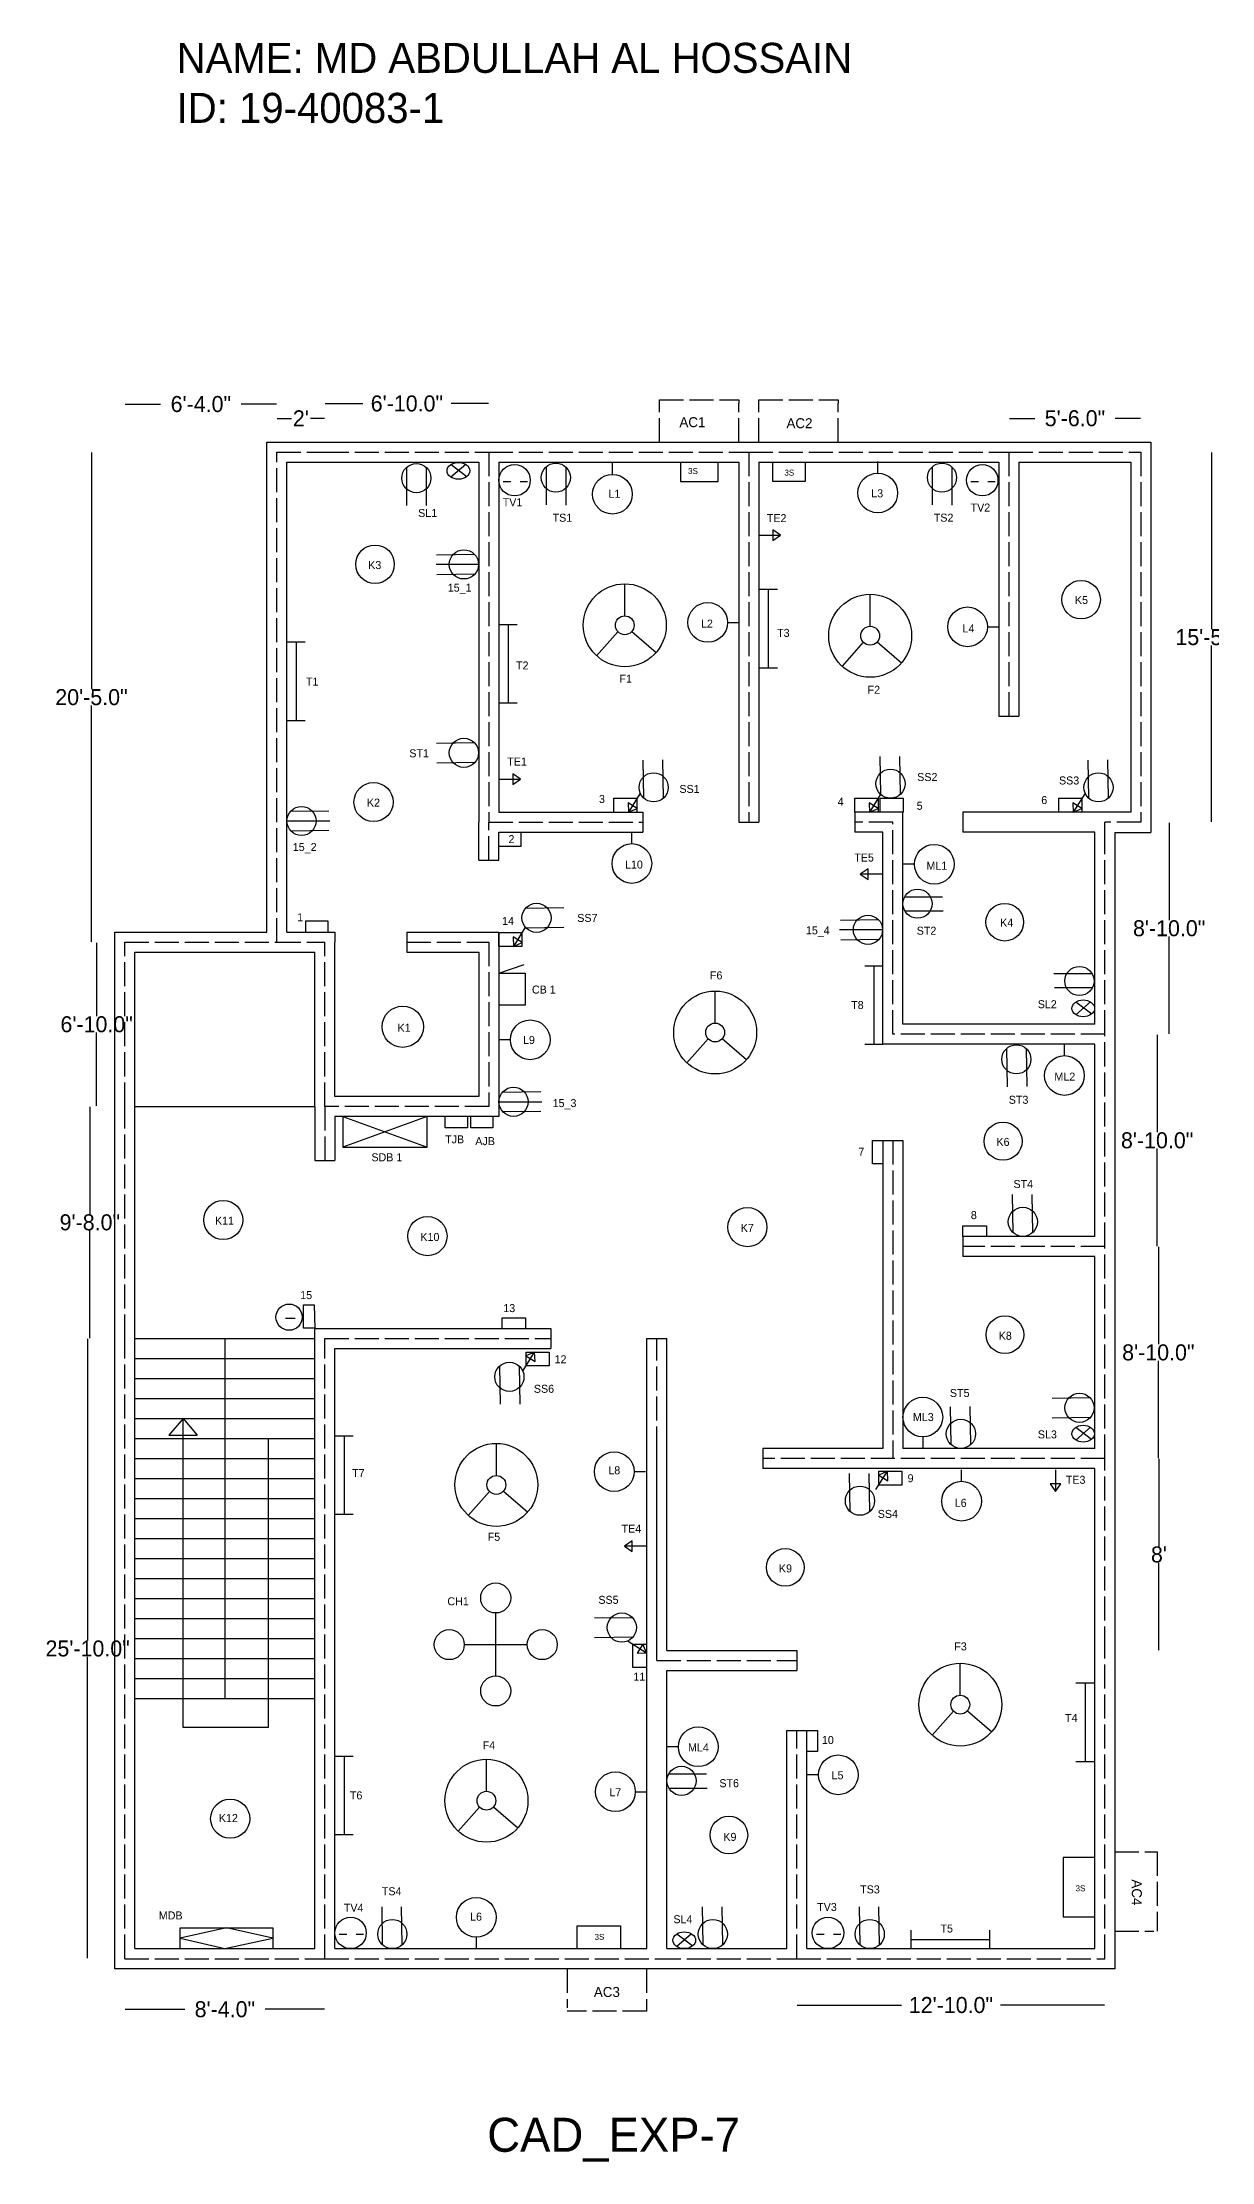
# Model space of a CAD drawing. Header units: inches. Extents: x 833 to 7247, y -1374 to 1597.
# Drawn here: x 2109 to 2694, y 425 to 1485 of the extents above; entities that cross this region are included whole.
import ezdxf

# ---------------------------------------------------------------- set-up
doc = ezdxf.new("R2010")
doc.units = ezdxf.units.IN
doc.header["$MEASUREMENT"] = 0
doc.linetypes.add('ACAD_ISO02W100', pattern=[15, 12, -3])
doc.dimstyles.get("Standard").update_dxf_attribs({"dimtxt": 8, "dimasz": 0.18, "dimexe": 0.18, "dimexo": 0.0625, "dimgap": 0.09, "dimtad": 0, "dimtih": 1, "dimtoh": 1, "dimdec": 1, "dimzin": 0, "dimdsep": 46, "dimlunit": 3, "dimtxsty": 'Standard', "dimcen": 0.09, "dimse1": 1, "dimse2": 1, "dimadec": 0, "dimazin": 0, "dimtfac": 1, "dimtdec": 1, "dimtofl": 0, "dimtmove": 0, "dimatfit": 3, "dimfxl": 1, "dimtolj": 1, "dimtzin": 0, "dimarcsym": 0})

# ---------------------------------------------------------------- blocks, each defined once
blk = doc.blocks.new('*D42')
at = {"color": 0, "lineweight": -2}
for p, q in [((2150.6, 501.6), (2180.3, 501.6)), ((2250.2, 501.6), (2220.5, 501.6))]:
    blk.add_line(p, q, dxfattribs=at)
at = {"color": 0}
for points in [[(2150.6, 501.7), (2150.6, 501.6), (2150.4, 501.6)], [(2250.2, 501.7), (2250.2, 501.6), (2250.4, 501.6)]]:
    blk.add_solid(points, dxfattribs=at)
at = {"layer": 'Defpoints', "color": 0}
for p in [(2150.4, 526.9), (2250.4, 526.9), (2250.4, 501.6)]:
    blk.add_point(p, dxfattribs=at)
at = {"color": 0, "insert": (2200.4, 501.6), "char_height": 8, "attachment_point": 5}
blk.add_mtext('\\A1;8\'-4.0"', dxfattribs=at)
blk = doc.blocks.new('*D43')
at = {"color": 0, "lineweight": -2}
for p, q in [((2486.6, 503.7), (2538.7, 503.7)), ((2640.2, 503.7), (2588.2, 503.7))]:
    blk.add_line(p, q, dxfattribs=at)
at = {"color": 0}
for points in [[(2486.6, 503.7), (2486.6, 503.6), (2486.4, 503.7)], [(2640.2, 503.7), (2640.2, 503.6), (2640.4, 503.7)]]:
    blk.add_solid(points, dxfattribs=at)
at = {"layer": 'Defpoints', "color": 0}
for p in [(2486.4, 526.9), (2640.4, 526.9), (2640.4, 503.7)]:
    blk.add_point(p, dxfattribs=at)
at = {"color": 0, "insert": (2563.4, 503.7), "char_height": 8, "attachment_point": 5}
blk.add_mtext('\\A1;12\'-10.0"', dxfattribs=at)
blk = doc.blocks.new('*D44')
at = {"color": 0, "lineweight": -2}
for p, q in [((2667.4, 776.7), (2667.4, 733)), ((2667.4, 681.1), (2667.4, 724.8))]:
    blk.add_line(p, q, dxfattribs=at)
at = {"color": 0}
for points in [[(2667.3, 776.7), (2667.4, 776.7), (2667.4, 776.9)], [(2667.3, 681.1), (2667.4, 681.1), (2667.4, 680.9)]]:
    blk.add_solid(points, dxfattribs=at)
at = {"layer": 'Defpoints', "color": 0}
for p in [(2640.4, 776.9), (2667.4, 776.9), (2640.4, 680.9)]:
    blk.add_point(p, dxfattribs=at)
at = {"color": 0, "insert": (2667.4, 728.9), "char_height": 8, "attachment_point": 5}
blk.add_mtext("\\A1;8'", dxfattribs=at)
blk = doc.blocks.new('*D45')
at = {"color": 0, "lineweight": -2}
for p, q in [((2667.1, 882.7), (2667.1, 834)), ((2667.1, 777.1), (2667.1, 825.8))]:
    blk.add_line(p, q, dxfattribs=at)
at = {"color": 0}
for points in [[(2667.1, 882.7), (2667.2, 882.7), (2667.1, 882.9)], [(2667.1, 777.1), (2667.2, 777.1), (2667.1, 776.9)]]:
    blk.add_solid(points, dxfattribs=at)
at = {"layer": 'Defpoints', "color": 0}
for p in [(2640.4, 882.9), (2667.1, 882.9), (2640.4, 776.9)]:
    blk.add_point(p, dxfattribs=at)
at = {"color": 0, "insert": (2667.1, 829.9), "char_height": 8, "attachment_point": 5}
blk.add_mtext('\\A1;8\'-10.0"', dxfattribs=at)
blk = doc.blocks.new('*D46')
at = {"color": 0, "lineweight": -2}
for p, q in [((2666.5, 988.7), (2666.5, 940)), ((2666.5, 883.1), (2666.5, 931.8))]:
    blk.add_line(p, q, dxfattribs=at)
at = {"color": 0}
for points in [[(2666.4, 988.7), (2666.5, 988.7), (2666.5, 988.9)], [(2666.4, 883.1), (2666.5, 883.1), (2666.5, 882.9)]]:
    blk.add_solid(points, dxfattribs=at)
at = {"layer": 'Defpoints', "color": 0}
for p in [(2640.4, 988.9), (2666.5, 988.9), (2640.4, 882.9)]:
    blk.add_point(p, dxfattribs=at)
at = {"color": 0, "insert": (2666.5, 935.9), "char_height": 8, "attachment_point": 5}
blk.add_mtext('\\A1;8\'-10.0"', dxfattribs=at)
blk = doc.blocks.new('*D47')
at = {"color": 0, "lineweight": -2}
for p, q in [((2672.5, 1094.7), (2672.5, 1046)), ((2672.5, 989.1), (2672.5, 1037.8))]:
    blk.add_line(p, q, dxfattribs=at)
at = {"color": 0}
for points in [[(2672.4, 1094.7), (2672.5, 1094.7), (2672.5, 1094.9)], [(2672.4, 989.1), (2672.5, 989.1), (2672.5, 988.9)]]:
    blk.add_solid(points, dxfattribs=at)
at = {"layer": 'Defpoints', "color": 0}
for p in [(2640.4, 1094.9), (2672.5, 1094.9), (2640.4, 988.9)]:
    blk.add_point(p, dxfattribs=at)
at = {"color": 0, "insert": (2672.5, 1041.9), "char_height": 8, "attachment_point": 5}
blk.add_mtext('\\A1;8\'-10.0"', dxfattribs=at)
blk = doc.blocks.new('*D48')
at = {"color": 0, "lineweight": -2}
for p, q in [((2592.6, 1296.8), (2605.3, 1296.8)), ((2658.2, 1296.8), (2645.5, 1296.8))]:
    blk.add_line(p, q, dxfattribs=at)
at = {"color": 0}
for points in [[(2592.6, 1296.8), (2592.6, 1296.8), (2592.4, 1296.8)], [(2658.2, 1296.8), (2658.2, 1296.8), (2658.4, 1296.8)]]:
    blk.add_solid(points, dxfattribs=at)
at = {"layer": 'Defpoints', "color": 0}
for p in [(2592.4, 1296.8), (2592.4, 1279.9), (2658.4, 1279.9)]:
    blk.add_point(p, dxfattribs=at)
at = {"color": 0, "insert": (2625.4, 1296.8), "char_height": 8, "attachment_point": 5}
blk.add_mtext('\\A1;5\'-6.0"', dxfattribs=at)
blk = doc.blocks.new('*D49')
at = {"color": 0, "lineweight": -2}
for p, q in [((2250.6, 1304.2), (2269.3, 1304.2)), ((2332.2, 1304.2), (2313.5, 1304.2))]:
    blk.add_line(p, q, dxfattribs=at)
at = {"color": 0}
for points in [[(2250.6, 1304.2), (2250.6, 1304.1), (2250.4, 1304.2)], [(2332.2, 1304.2), (2332.2, 1304.1), (2332.4, 1304.2)]]:
    blk.add_solid(points, dxfattribs=at)
at = {"layer": 'Defpoints', "color": 0}
for p in [(2250.4, 1304.2), (2250.4, 1279.9), (2332.4, 1279.9)]:
    blk.add_point(p, dxfattribs=at)
at = {"color": 0, "insert": (2291.4, 1304.2), "char_height": 8, "attachment_point": 5}
blk.add_mtext('\\A1;6\'-10.0"', dxfattribs=at)
blk = doc.blocks.new('*D50')
at = {"color": 0, "lineweight": -2}
for p, q in [((2226.6, 1296.8), (2233.7, 1296.8)), ((2250.2, 1296.8), (2243.2, 1296.8))]:
    blk.add_line(p, q, dxfattribs=at)
at = {"color": 0}
for points in [[(2226.6, 1296.9), (2226.6, 1296.8), (2226.4, 1296.8)], [(2250.2, 1296.9), (2250.2, 1296.8), (2250.4, 1296.8)]]:
    blk.add_solid(points, dxfattribs=at)
at = {"layer": 'Defpoints', "color": 0}
for p in [(2250.4, 1296.8), (2226.4, 1279.9), (2250.4, 1279.9)]:
    blk.add_point(p, dxfattribs=at)
at = {"color": 0, "insert": (2238.4, 1296.8), "char_height": 8, "attachment_point": 5}
blk.add_mtext("\\A1;2'", dxfattribs=at)
blk = doc.blocks.new('*D51')
at = {"color": 0, "lineweight": -2}
for p, q in [((2150.6, 1303.9), (2168.3, 1303.9)), ((2226.2, 1303.9), (2208.5, 1303.9))]:
    blk.add_line(p, q, dxfattribs=at)
at = {"color": 0}
for points in [[(2150.6, 1303.9), (2150.6, 1303.9), (2150.4, 1303.9)], [(2226.2, 1303.9), (2226.2, 1303.9), (2226.4, 1303.9)]]:
    blk.add_solid(points, dxfattribs=at)
at = {"layer": 'Defpoints', "color": 0}
for p in [(2150.4, 1303.9), (2150.4, 1034.9), (2226.4, 1034.9)]:
    blk.add_point(p, dxfattribs=at)
at = {"color": 0, "insert": (2188.4, 1303.9), "char_height": 8, "attachment_point": 5}
blk.add_mtext('\\A1;6\'-4.0"', dxfattribs=at)
blk = doc.blocks.new('*D39')
at = {"color": 0, "lineweight": -2}
for p, q in [((2133.7, 1279.7), (2133.7, 1161.5)), ((2133.7, 1035.1), (2133.7, 1153.3))]:
    blk.add_line(p, q, dxfattribs=at)
at = {"color": 0}
for points in [[(2133.7, 1279.7), (2133.8, 1279.7), (2133.7, 1279.9)], [(2133.7, 1035.1), (2133.8, 1035.1), (2133.7, 1034.9)]]:
    blk.add_solid(points, dxfattribs=at)
at = {"layer": 'Defpoints', "color": 0}
for p in [(2226.4, 1279.9), (2133.7, 1034.9), (2226.4, 1034.9)]:
    blk.add_point(p, dxfattribs=at)
at = {"color": 0, "insert": (2133.7, 1157.4), "char_height": 8, "attachment_point": 5}
blk.add_mtext('\\A1;20\'-5.0"', dxfattribs=at)
blk = doc.blocks.new('*D52')
at = {"color": 0, "lineweight": -2}
for p, q in [((2132.9, 952.7), (2132.9, 899)), ((2132.9, 837.1), (2132.9, 890.8))]:
    blk.add_line(p, q, dxfattribs=at)
at = {"color": 0}
for points in [[(2132.9, 952.7), (2132.9, 952.7), (2132.9, 952.9)], [(2132.9, 837.1), (2132.9, 837.1), (2132.9, 836.9)]]:
    blk.add_solid(points, dxfattribs=at)
at = {"layer": 'Defpoints', "color": 0}
for p in [(2150.4, 952.9), (2132.9, 836.9), (2150.4, 836.9)]:
    blk.add_point(p, dxfattribs=at)
at = {"color": 0, "insert": (2132.9, 894.9), "char_height": 8, "attachment_point": 5}
blk.add_mtext('\\A1;9\'-8.0"', dxfattribs=at)
blk = doc.blocks.new('*D40')
at = {"color": 0, "lineweight": -2}
for p, q in [((2131.8, 836.7), (2131.8, 686)), ((2131.8, 527.1), (2131.8, 677.8))]:
    blk.add_line(p, q, dxfattribs=at)
at = {"color": 0}
for points in [[(2131.8, 836.7), (2131.8, 836.7), (2131.8, 836.9)], [(2131.8, 527.1), (2131.8, 527.1), (2131.8, 526.9)]]:
    blk.add_solid(points, dxfattribs=at)
at = {"layer": 'Defpoints', "color": 0}
for p in [(2150.4, 836.9), (2131.8, 526.9), (2150.4, 526.9)]:
    blk.add_point(p, dxfattribs=at)
at = {"color": 0, "insert": (2131.8, 681.9), "char_height": 8, "attachment_point": 5}
blk.add_mtext('\\A1;25\'-10.0"', dxfattribs=at)
blk = doc.blocks.new('*D41')
at = {"color": 0, "lineweight": -2}
for p, q in [((2136.3, 1034.7), (2136.3, 998)), ((2136.3, 953.1), (2136.3, 989.8))]:
    blk.add_line(p, q, dxfattribs=at)
at = {"color": 0}
for points in [[(2136.3, 1034.7), (2136.3, 1034.7), (2136.3, 1034.9)], [(2136.3, 953.1), (2136.3, 953.1), (2136.3, 952.9)]]:
    blk.add_solid(points, dxfattribs=at)
at = {"layer": 'Defpoints', "color": 0}
for p in [(2150.4, 1034.9), (2136.3, 952.9), (2150.4, 952.9)]:
    blk.add_point(p, dxfattribs=at)
at = {"color": 0, "insert": (2136.3, 993.9), "char_height": 8, "attachment_point": 5}
blk.add_mtext('\\A1;6\'-10.0"', dxfattribs=at)
blk = doc.blocks.new('*D53')
at = {"color": 0, "lineweight": -2}
for p, q in [((2693.7, 1279.7), (2693.7, 1191.5)), ((2693.7, 1095.1), (2693.7, 1183.3))]:
    blk.add_line(p, q, dxfattribs=at)
at = {"color": 0}
for points in [[(2693.7, 1279.7), (2693.7, 1279.7), (2693.7, 1279.9)], [(2693.7, 1095.1), (2693.7, 1095.1), (2693.7, 1094.9)]]:
    blk.add_solid(points, dxfattribs=at)
at = {"layer": 'Defpoints', "color": 0}
for p in [(2658.4, 1279.9), (2658.4, 1094.9), (2693.7, 1094.9)]:
    blk.add_point(p, dxfattribs=at)
at = {"color": 0, "insert": (2693.7, 1187.4), "char_height": 8, "attachment_point": 5}
blk.add_mtext('\\A1;15\'-5.0"', dxfattribs=at)

msp = doc.modelspace()

# ---------------------------------------------------------------- linework, layer by layer
at = {"linetype": 'ACAD_ISO02W100'}
for p, q in [((2417.76, 1284.95), (2417.76, 1306.01)), ((2417.76, 1306.01), (2457.43, 1306.01)), ((2457.42, 1284.95), (2457.42, 1304.33)), ((2467.42, 1284.92), (2467.42, 1305.98)), ((2467.42, 1305.98), (2507.09, 1305.98)), ((2507.08, 1284.92), (2507.08, 1304.3)), ((2226.42, 1034.92), (2226.42, 1279.92)), ((2226.42, 1279.92), (2250.42, 1279.92)), ((2250.42, 1279.92), (2332.42, 1279.92)), ((2332.42, 1279.92), (2462.42, 1279.92)), ((2332.42, 1279.92), (2332.42, 1094.92)), ((2462.42, 1279.92), (2592.42, 1279.92)), ((2462.42, 1279.92), (2462.42, 1094.92)), ((2592.42, 1279.92), (2658.42, 1279.92)), ((2592.42, 1279.92), (2592.42, 1147.92)), ((2658.42, 1279.92), (2658.42, 1094.92)), ((2332.42, 1094.92), (2409.42, 1094.92)), ((2332.42, 1075.92), (2332.42, 1094.92)), ((2534.42, 1094.92), (2515.42, 1094.92)), ((2534.42, 988.92), (2534.42, 1094.92)), ((2658.42, 1094.92), (2640.42, 1094.92)), ((2640.42, 988.92), (2640.42, 1089.92)), ((2150.42, 952.92), (2150.42, 1034.92)), ((2150.42, 1034.92), (2226.42, 1034.92)), ((2226.42, 1034.92), (2250.42, 1034.92)), ((2250.42, 952.92), (2250.42, 1029.92)), ((2291.42, 1034.92), (2332.42, 1034.92)), ((2332.42, 1034.92), (2332.42, 952.92)), ((2640.42, 988.92), (2534.42, 988.92)), ((2640.42, 882.92), (2640.42, 988.92)), ((2150.42, 836.92), (2150.42, 952.92)), ((2332.42, 952.92), (2250.42, 952.92)), ((2250.42, 952.92), (2250.42, 925.92)), ((2534.42, 935.92), (2534.42, 776.92)), ((2640.42, 882.92), (2569.42, 882.92)), ((2640.42, 776.92), (2640.42, 882.92)), ((2150.42, 526.92), (2150.42, 836.92)), ((2250.42, 526.92), (2250.42, 836.92)), ((2250.42, 836.92), (2363.42, 836.92)), ((2416.42, 675.92), (2416.42, 836.92)), ((2640.42, 776.92), (2469.42, 776.92)), ((2640.42, 680.92), (2640.42, 776.92)), ((2640.42, 526.92), (2640.42, 680.92)), ((2416.42, 675.92), (2486.42, 675.92)), ((2486.42, 526.92), (2486.42, 640.92)), ((2645.42, 580.29), (2666.48, 580.29)), ((2666.48, 580.29), (2666.48, 540.62)), ((2645.42, 540.63), (2664.8, 540.63)), ((2150.42, 526.92), (2250.42, 526.92)), ((2250.42, 526.92), (2416.42, 526.92)), ((2371.55, 521.76), (2371.55, 502.39)), ((2411.21, 521.76), (2411.21, 500.7)), ((2416.42, 526.92), (2486.42, 526.92)), ((2486.42, 526.92), (2640.42, 526.92)), ((2411.21, 500.7), (2371.54, 500.7))]:
    msp.add_line(p, q, dxfattribs=at)
for p, q in [((2457.43, 1306.01), (2457.42, 1304.33)), ((2507.09, 1305.98), (2507.08, 1304.3)), ((2221.42, 1279.95), (2221.42, 1284.95)), ((2221.42, 1284.95), (2658.42, 1284.95)), ((2462.42, 1284.92), (2592.42, 1284.92)), ((2658.42, 1284.95), (2663.42, 1284.95)), ((2663.42, 1284.95), (2663.42, 1094.86)), ((2221.42, 1039.92), (2221.42, 1279.95)), ((2231.42, 1039.92), (2231.42, 1274.92)), ((2231.42, 1274.92), (2250.42, 1274.92)), ((2250.42, 1274.92), (2327.42, 1274.92)), ((2291.29, 1272.36), (2291.29, 1253.31)), ((2301.08, 1272.29), (2301.08, 1253.24)), ((2320.83, 1273.79), (2313.45, 1267.41)), ((2313.53, 1273.8), (2321.41, 1267.78)), ((2327.42, 1274.92), (2327.42, 1094.92)), ((2337.42, 1274.92), (2457.42, 1274.92)), ((2337.42, 1274.92), (2337.42, 1099.92)), ((2361.02, 1272.59), (2361.02, 1253.54)), ((2370.81, 1272.52), (2370.81, 1253.47)), ((2394.15, 1268.81), (2394.15, 1274.54)), ((2428.18, 1274.92), (2428.18, 1265.15)), ((2446.98, 1265.15), (2446.98, 1274.92)), ((2457.42, 1274.92), (2457.42, 1094.92)), ((2467.42, 1274.92), (2587.42, 1274.92)), ((2467.42, 1274.92), (2467.42, 1094.92)), ((2474.15, 1274.92), (2474.15, 1265.36)), ((2490.71, 1265.39), (2490.71, 1274.92)), ((2526.82, 1269.43), (2526.82, 1275.16)), ((2554.08, 1272.59), (2554.08, 1253.54)), ((2563.87, 1272.52), (2563.87, 1253.47)), ((2587.42, 1274.92), (2587.42, 1147.92)), ((2597.42, 1274.92), (2653.42, 1274.92)), ((2597.42, 1274.92), (2597.42, 1147.92)), ((2653.42, 1274.92), (2653.42, 1099.92)), ((2339.56, 1265.21), (2343.35, 1265.21)), ((2348.02, 1265.21), (2351.7, 1265.21)), ((2428.18, 1265.15), (2446.98, 1265.15)), ((2474.15, 1265.36), (2490.71, 1265.39)), ((2573.39, 1265.21), (2577.17, 1265.21)), ((2581.84, 1265.21), (2585.52, 1265.21)), ((2394.15, 1248.94), (2394.15, 1248.94)), ((2394.15, 1248.94), (2394.15, 1248.94)), ((2478.24, 1238.39), (2474.35, 1241.08)), ((2474.35, 1241.08), (2474.35, 1235.71)), ((2526.82, 1249.56), (2526.82, 1249.56)), ((2526.82, 1249.56), (2526.82, 1249.56)), ((2325.28, 1228.73), (2306.23, 1228.42)), ((2467.42, 1238.39), (2478.24, 1238.39)), ((2474.35, 1235.71), (2478.24, 1238.39)), ((2327.2, 1223.79), (2306.01, 1223.79)), ((2325.37, 1218.94), (2306.31, 1218.63)), ((2400.33, 1198.07), (2400.33, 1214.1)), ((2467.42, 1211.39), (2476.61, 1211.39)), ((2472.02, 1211.39), (2472.02, 1172.13)), ((2523.03, 1192.84), (2523.03, 1208.86)), ((2337.42, 1193.79), (2346.61, 1193.79)), ((2342.02, 1193.79), (2342.02, 1154.53)), ((2342.02, 1193.79), (2342.02, 1154.53)), ((2396.89, 1190.14), (2386.24, 1178.15)), ((2403.89, 1190.28), (2416.02, 1179.81)), ((2451.74, 1194.78), (2457.47, 1194.78)), ((2581.64, 1192.58), (2587.37, 1192.58)), ((2231.42, 1185.07), (2240.61, 1185.07)), ((2236.02, 1185.07), (2236.02, 1145.81)), ((2519.59, 1184.91), (2508.95, 1172.91)), ((2526.6, 1185.05), (2538.72, 1174.57)), ((2467.42, 1172.13), (2476.61, 1172.13)), ((2231.42, 1145.81), (2240.61, 1145.81)), ((2337.42, 1154.53), (2346.61, 1154.53)), ((2587.42, 1147.92), (2597.42, 1147.92)), ((2325.28, 1134.55), (2306.23, 1134.24)), ((2325.37, 1124.76), (2306.31, 1124.46)), ((2409.92, 1106.89), (2409.61, 1125.95)), ((2419.7, 1106.98), (2419.4, 1126.04)), ((2528.33, 1108.72), (2528.03, 1127.78)), ((2538.12, 1108.81), (2537.82, 1127.86)), ((2632.32, 1106.89), (2632.01, 1125.95)), ((2642.11, 1106.98), (2641.8, 1126.04)), ((2337.42, 1116.4), (2348.24, 1116.4)), ((2348.24, 1116.4), (2344.35, 1119.09)), ((2344.35, 1119.09), (2344.35, 1113.72)), ((2344.35, 1113.72), (2348.24, 1116.4)), ((2394.89, 1099.92), (2394.89, 1106.89)), ((2394.89, 1106.89), (2406.41, 1106.89)), ((2406.52, 1101.81), (2401.96, 1104.64)), ((2401.96, 1104.64), (2402.19, 1099.92)), ((2407.89, 1109.11), (2402.19, 1099.92)), ((2402.19, 1099.92), (2406.52, 1101.81)), ((2406.41, 1106.89), (2406.41, 1099.92)), ((2515.42, 1099.92), (2515.42, 1106.89)), ((2515.42, 1106.89), (2526.94, 1106.89)), ((2527.05, 1101.81), (2522.49, 1104.64)), ((2522.49, 1104.64), (2522.72, 1099.92)), ((2528.42, 1109.11), (2522.72, 1099.92)), ((2522.72, 1099.92), (2527.05, 1101.81)), ((2526.94, 1106.89), (2526.94, 1099.92)), ((2527.94, 1099.92), (2527.94, 1106.89)), ((2527.94, 1106.89), (2539.46, 1106.89)), ((2539.46, 1106.89), (2539.46, 1099.92)), ((2617.29, 1099.92), (2617.29, 1106.89)), ((2617.29, 1106.89), (2628.81, 1106.89)), ((2628.92, 1101.81), (2624.37, 1104.64)), ((2624.37, 1104.64), (2624.59, 1099.92)), ((2630.3, 1109.11), (2624.59, 1099.92)), ((2624.59, 1099.92), (2628.92, 1101.81)), ((2628.81, 1106.89), (2628.81, 1099.92)), ((2231.42, 1095.55), (2252.93, 1095.55)), ((2233.26, 1100.4), (2252.31, 1100.7)), ((2327.42, 1075.92), (2327.42, 1094.92)), ((2337.42, 1099.92), (2409.42, 1099.92)), ((2409.42, 1099.92), (2409.42, 1089.92)), ((2457.42, 1094.92), (2467.42, 1094.92)), ((2539.42, 1099.92), (2515.42, 1099.92)), ((2515.42, 1099.92), (2515.42, 1089.92)), ((2539.42, 993.92), (2539.42, 1099.92)), ((2640.42, 1099.92), (2569.42, 1099.92)), ((2569.42, 1099.92), (2569.42, 1089.92)), ((2653.42, 1099.92), (2640.42, 1099.92)), ((2640.42, 1089.92), (2640.42, 1094.92)), ((2663.42, 1094.86), (2663.42, 1089.86)), ((2233.35, 1090.61), (2252.4, 1090.92)), ((2337.42, 1089.92), (2409.42, 1089.92)), ((2337.42, 1075.92), (2337.42, 1089.92)), ((2337.42, 1082.92), (2348.46, 1082.92)), ((2348.46, 1082.92), (2348.46, 1089.92)), ((2403.88, 1084.22), (2403.88, 1089.95)), ((2529.42, 1089.92), (2515.42, 1089.92)), ((2529.42, 983.92), (2529.42, 1089.92)), ((2635.42, 1089.92), (2569.42, 1089.92)), ((2635.42, 1089.92), (2569.42, 1089.92)), ((2635.42, 1089.92), (2569.42, 1089.92)), ((2635.42, 993.92), (2635.42, 1089.92)), ((2645.42, 1089.86), (2645.42, 526.92)), ((2645.42, 1089.86), (2663.42, 1089.86)), ((2327.42, 1075.92), (2337.42, 1075.92)), ((2521.96, 1071.7), (2518.07, 1069.02)), ((2521.96, 1066.34), (2521.96, 1071.7)), ((2545.15, 1073.93), (2539.42, 1073.93)), ((2545.15, 1073.93), (2545.15, 1073.93)), ((2545.15, 1073.93), (2545.15, 1073.93)), ((2528.88, 1069.02), (2518.07, 1069.02)), ((2518.07, 1069.02), (2521.96, 1066.34)), ((2350.78, 1051.99), (2369.83, 1052.3)), ((2559.2, 1057.54), (2540.14, 1057.54)), ((2559.55, 1050.41), (2540.5, 1050.41)), ((2145.42, 1034.92), (2145.42, 1039.92)), ((2145.42, 1039.92), (2221.42, 1039.92)), ((2231.42, 1039.92), (2250.42, 1039.92)), ((2240.92, 1039.92), (2240.92, 1045.65)), ((2240.92, 1045.65), (2251.96, 1045.65)), ((2250.42, 1039.92), (2255.42, 1039.92)), ((2251.96, 1045.65), (2251.96, 1039.92)), ((2255.42, 1039.92), (2255.42, 1034.92)), ((2291.42, 1039.92), (2337.42, 1039.92)), ((2291.42, 1039.92), (2291.42, 1029.92)), ((2337.42, 1039.92), (2337.42, 947.92)), ((2337.42, 1032.88), (2337.42, 1039.85)), ((2337.42, 1039.85), (2348.94, 1039.85)), ((2350.42, 1042.07), (2344.72, 1032.88)), ((2348.94, 1039.85), (2348.94, 1032.88)), ((2350.86, 1042.2), (2369.92, 1042.51)), ((2529.2, 1041.17), (2507.7, 1041.17)), ((2527.28, 1046.11), (2508.22, 1045.8)), ((2145.42, 526.92), (2145.42, 1034.92)), ((2155.42, 952.92), (2155.42, 1029.92)), ((2155.42, 1029.92), (2226.42, 1029.92)), ((2226.42, 1029.92), (2245.42, 1029.92)), ((2245.42, 952.92), (2245.42, 1029.92)), ((2250.42, 1029.92), (2250.42, 1034.92)), ((2255.42, 957.92), (2255.42, 1034.92)), ((2291.42, 1029.92), (2327.42, 1029.92)), ((2327.42, 1029.92), (2327.42, 957.92)), ((2348.94, 1032.88), (2337.42, 1032.88)), ((2349.05, 1034.77), (2344.49, 1037.6)), ((2344.49, 1037.6), (2344.72, 1032.88)), ((2344.72, 1032.88), (2349.05, 1034.77)), ((2527.37, 1036.32), (2508.31, 1036.01)), ((2337.42, 1019.48), (2350.07, 1023.79)), ((2337.42, 1019.48), (2350.52, 1019.48)), ((2350.52, 1019.48), (2350.52, 1003.53)), ((2520.32, 1023.18), (2529.51, 1023.18)), ((2524.92, 1023.18), (2524.92, 983.92)), ((2614.8, 1019.37), (2633.86, 1019.37)), ((2445.51, 994.55), (2445.51, 1010.57)), ((2615.16, 1012.25), (2634.21, 1012.25)), ((2350.52, 1003.53), (2337.42, 1003.53)), ((2426.58, 998.28), (2426.58, 998.28)), ((2633.19, 1005.1), (2625.82, 998.72)), ((2625.9, 1005.1), (2633.77, 999.09)), ((2343.15, 986.18), (2337.42, 986.18)), ((2343.15, 986.18), (2343.15, 986.18)), ((2343.15, 986.18), (2343.15, 986.18)), ((2442.07, 986.62), (2431.43, 974.62)), ((2449.08, 986.76), (2461.2, 976.28)), ((2635.42, 993.92), (2539.42, 993.92)), ((2520.32, 983.92), (2529.51, 983.92)), ((2635.42, 983.92), (2529.42, 983.92)), ((2591.17, 981.78), (2591.48, 962.73)), ((2600.96, 981.87), (2601.27, 962.82)), ((2620.15, 978.26), (2620.15, 983.99)), ((2635.42, 887.92), (2635.42, 983.92)), ((2327.42, 957.92), (2255.42, 957.92)), ((2337.42, 955.21), (2358.93, 955.21)), ((2339.26, 960.07), (2358.31, 960.37)), ((2155.42, 836.92), (2155.42, 952.92)), ((2155.42, 952.92), (2245.42, 952.92)), ((2245.42, 952.92), (2245.42, 925.92)), ((2337.42, 947.92), (2255.42, 947.92)), ((2255.42, 947.92), (2255.42, 925.92)), ((2259.39, 947.92), (2259.39, 932.48)), ((2301.56, 947.92), (2259.39, 932.48)), ((2259.39, 947.92), (2301.56, 932.48)), ((2301.56, 932.48), (2301.56, 947.92)), ((2310.62, 942.17), (2310.62, 947.9)), ((2321.66, 947.9), (2321.66, 942.17)), ((2323.3, 942.17), (2323.3, 947.9)), ((2334.34, 947.9), (2334.34, 942.17)), ((2339.35, 950.28), (2358.4, 950.58)), ((2259.39, 932.48), (2301.56, 932.48)), ((2321.66, 942.17), (2310.62, 942.17)), ((2334.34, 942.17), (2323.3, 942.17)), ((2524.22, 924.14), (2524.22, 935.85)), ((2524.22, 935.85), (2529.56, 935.85)), ((2529.42, 935.92), (2529.42, 781.92)), ((2529.42, 935.92), (2539.42, 935.92)), ((2534.42, 935.92), (2534.42, 935.92)), ((2539.42, 935.92), (2539.42, 781.92)), ((2245.42, 925.92), (2255.42, 925.92)), ((2529.56, 924.14), (2524.22, 924.14)), ((2594.5, 889.76), (2594.19, 908.81)), ((2604.29, 889.85), (2603.98, 908.9)), ((2569.42, 887.92), (2569.42, 893.26)), ((2569.42, 893.26), (2581.13, 893.26)), ((2581.13, 893.26), (2581.13, 887.92)), ((2635.42, 887.92), (2569.42, 887.92)), ((2569.42, 887.92), (2569.42, 877.92)), ((2635.42, 877.92), (2569.42, 877.92)), ((2635.42, 781.92), (2635.42, 877.92)), ((2239.77, 842.02), (2239.77, 853.73)), ((2239.77, 853.73), (2245.11, 853.73)), ((2245.11, 853.73), (2245.42, 841.92)), ((2155.42, 531.92), (2155.42, 836.92)), ((2155.42, 836.92), (2245.42, 836.92)), ((2200.42, 836.92), (2200.42, 656.92)), ((2230.68, 847.1), (2235.61, 847.1)), ((2245.11, 842.02), (2239.77, 842.02)), ((2245.42, 531.92), (2245.42, 841.92)), ((2245.42, 841.92), (2363.42, 841.92)), ((2338.96, 841.92), (2338.96, 847.26)), ((2338.96, 847.26), (2350.67, 847.26)), ((2350.67, 847.26), (2350.67, 841.92)), ((2363.42, 841.92), (2363.42, 831.92)), ((2411.42, 675.92), (2411.42, 836.92)), ((2411.42, 836.92), (2421.42, 836.92)), ((2421.42, 680.92), (2421.42, 836.92)), ((2155.42, 826.92), (2245.42, 826.92)), ((2255.42, 531.92), (2255.42, 831.92)), ((2255.42, 831.92), (2363.42, 831.92)), ((2349.53, 820.94), (2355.24, 830.12)), ((2355.24, 830.12), (2350.91, 828.24)), ((2350.91, 828.24), (2355.46, 825.41)), ((2351.02, 823.16), (2351.02, 830.12)), ((2351.02, 830.12), (2362.54, 830.12)), ((2355.46, 825.41), (2355.24, 830.12)), ((2362.54, 830.12), (2362.54, 823.16)), ((2155.42, 816.92), (2245.42, 816.92)), ((2337.72, 823.06), (2338.03, 804.01)), ((2347.51, 823.15), (2347.82, 804.1)), ((2362.54, 823.16), (2351.02, 823.16)), ((2155.42, 806.92), (2245.42, 806.92)), ((2633.05, 807.21), (2613.99, 806.9)), ((2155.42, 796.92), (2245.42, 796.92)), ((2179.53, 796.92), (2172.46, 788.5)), ((2179.53, 786.92), (2179.53, 796.92)), ((2179.53, 796.92), (2186.61, 788.5)), ((2563.54, 783.76), (2563.24, 802.81)), ((2573.33, 783.85), (2573.03, 802.9)), ((2633.13, 797.42), (2614.08, 797.11)), ((2155.42, 786.92), (2245.42, 786.92)), ((2172.46, 788.5), (2186.61, 788.5)), ((2179.53, 642.38), (2179.53, 786.92)), ((2222.06, 786.92), (2222.06, 642.38)), ((2255.42, 788.28), (2264.61, 788.28)), ((2260.02, 788.28), (2260.02, 749.02)), ((2336.12, 768.42), (2336.12, 784.44)), ((2416.42, 675.92), (2416.42, 789.78)), ((2549.36, 787.65), (2549.36, 781.92)), ((2633.16, 792.51), (2625.78, 786.14)), ((2625.87, 792.52), (2633.74, 786.5)), ((2155.42, 776.92), (2245.42, 776.92)), ((2529.42, 781.92), (2469.42, 781.92)), ((2469.42, 781.92), (2469.42, 771.92)), ((2635.42, 781.92), (2539.42, 781.92)), ((2155.42, 766.92), (2245.42, 766.92)), ((2405, 770.34), (2410.73, 770.34)), ((2635.42, 771.92), (2469.42, 771.92)), ((2635.42, 771.92), (2469.42, 771.92)), ((2513.06, 750.35), (2512.76, 769.4)), ((2522.85, 750.44), (2522.55, 769.49)), ((2525.91, 761.36), (2531.62, 770.54)), ((2531.62, 770.54), (2527.29, 768.66)), ((2527.29, 768.66), (2531.84, 765.82)), ((2527.4, 763.58), (2527.4, 770.54)), ((2527.4, 770.54), (2538.92, 770.54)), ((2538.92, 763.58), (2527.4, 763.58)), ((2531.84, 765.82), (2531.62, 770.54)), ((2538.92, 770.54), (2538.92, 763.58)), ((2568.73, 765.5), (2568.73, 771.23)), ((2618.33, 764.29), (2612.96, 764.29)), ((2612.96, 764.29), (2615.64, 760.4)), ((2615.64, 771.21), (2615.64, 760.4)), ((2615.64, 760.4), (2618.33, 764.29)), ((2635.42, 680.92), (2635.42, 771.92)), ((2155.42, 756.92), (2245.42, 756.92)), ((2332.68, 760.49), (2322.03, 748.5)), ((2339.68, 760.63), (2351.8, 750.16)), ((2155.42, 746.92), (2245.42, 746.92)), ((2155.42, 746.92), (2245.42, 746.92)), ((2255.42, 749.02), (2264.61, 749.02)), ((2155.42, 736.92), (2245.42, 736.92)), ((2404.04, 735.81), (2400.15, 733.13)), ((2410.96, 733.13), (2400.15, 733.13)), ((2400.15, 733.13), (2404.04, 730.44)), ((2404.04, 730.44), (2404.04, 735.81)), ((2155.42, 726.92), (2245.42, 726.92)), ((2155.42, 716.92), (2245.42, 716.92)), ((2155.42, 706.92), (2245.42, 706.92)), ((2335.8, 668.22), (2335.8, 699.69)), ((2155.42, 696.92), (2245.42, 696.92)), ((2404.21, 697.34), (2385.15, 697.03)), ((2155.42, 686.92), (2245.42, 686.92)), ((2320.1, 683.87), (2351.58, 683.87)), ((2404.29, 687.55), (2385.24, 687.24)), ((2402.08, 685.53), (2411.27, 679.82)), ((2404.3, 672.52), (2404.3, 684.04)), ((2404.3, 684.04), (2411.27, 684.04)), ((2409.38, 684.15), (2406.55, 679.6)), ((2406.55, 679.6), (2411.27, 679.82)), ((2411.27, 679.82), (2409.38, 684.15)), ((2411.27, 684.04), (2411.27, 672.52)), ((2421.42, 680.92), (2486.42, 680.92)), ((2486.42, 680.92), (2486.42, 670.92)), ((2635.42, 531.92), (2635.42, 680.92)), ((2155.42, 676.92), (2245.42, 676.92)), ((2411.27, 672.52), (2404.3, 672.52)), ((2411.42, 531.92), (2411.42, 675.92)), ((2421.42, 531.92), (2421.42, 670.92)), ((2421.42, 670.92), (2486.42, 670.92)), ((2568.08, 658.6), (2568.08, 674.62)), ((2155.42, 666.92), (2245.42, 666.92)), ((2155.42, 656.92), (2245.42, 656.92)), ((2625.88, 664.73), (2635.07, 664.73)), ((2630.47, 664.73), (2630.47, 625.47)), ((2564.64, 650.66), (2554, 638.67)), ((2571.64, 650.8), (2583.77, 640.33)), ((2222.06, 642.38), (2179.53, 642.38)), ((2481.42, 531.92), (2481.42, 640.92)), ((2481.42, 640.92), (2491.42, 640.92)), ((2491.42, 531.92), (2491.42, 640.92)), ((2491.42, 640.92), (2496.74, 640.92)), ((2496.74, 640.92), (2496.74, 630.42)), ((2255.42, 628.18), (2264.61, 628.18)), ((2260.02, 628.18), (2260.02, 588.92)), ((2331.17, 610.58), (2331.17, 626.6)), ((2427.15, 632.83), (2421.42, 632.83)), ((2496.74, 630.42), (2491.42, 630.42)), ((2625.88, 625.47), (2635.07, 625.47)), ((2441.2, 619.1), (2422.14, 619.1)), ((2497.15, 618.81), (2491.42, 618.81)), ((2405.6, 610.36), (2411.33, 610.36)), ((2441.55, 611.97), (2422.5, 611.97)), ((2327.73, 602.65), (2317.09, 590.65)), ((2334.74, 602.79), (2346.86, 592.31)), ((2255.42, 588.92), (2264.61, 588.92)), ((2635.42, 577.51), (2619.54, 577.51)), ((2619.54, 577.51), (2619.54, 547.87)), ((2279.27, 533.76), (2278.96, 552.81)), ((2289.06, 533.85), (2288.75, 552.9)), ((2439.51, 533.76), (2439.21, 552.81)), ((2449.3, 533.85), (2449, 552.9)), ((2517.95, 533.76), (2517.64, 552.81)), ((2527.73, 533.85), (2527.43, 552.9)), ((2178, 531.92), (2178, 542.31)), ((2178, 542.31), (2224.44, 542.31)), ((2201.22, 542.31), (2178, 537.11)), ((2224.44, 537.11), (2201.22, 542.31)), ((2224.44, 542.31), (2224.44, 531.92)), ((2376.48, 531.92), (2376.48, 543.32)), ((2376.48, 543.32), (2398.12, 543.32)), ((2398.12, 543.32), (2398.12, 531.92)), ((2543.58, 531.92), (2543.58, 541.11)), ((2582.84, 531.92), (2582.84, 541.11)), ((2619.54, 547.87), (2635.42, 547.87)), ((2155.42, 531.92), (2245.42, 531.92)), ((2178, 537.11), (2200.42, 531.92)), ((2200.42, 531.92), (2224.44, 537.11)), ((2255.42, 531.92), (2411.42, 531.92)), ((2257.56, 539.15), (2261.35, 539.15)), ((2266.02, 539.15), (2269.7, 539.15)), ((2326.1, 537.65), (2326.1, 531.92)), ((2421.42, 531.92), (2481.42, 531.92)), ((2433.73, 539.32), (2426.35, 532.94)), ((2426.44, 539.32), (2434.31, 533.31)), ((2491.42, 531.92), (2635.42, 531.92)), ((2496.24, 539.15), (2500.03, 539.15)), ((2504.7, 539.15), (2508.38, 539.15)), ((2543.58, 536.52), (2582.84, 536.52)), ((2145.42, 521.92), (2145.42, 526.92)), ((2645.42, 521.92), (2145.42, 521.92)), ((2645.42, 526.92), (2645.42, 521.92))]:
    msp.add_line(p, q)
for centre, radius in [((2296.14, 1266.92), 7.29), ((2345.26, 1265.83), 7.84), ((2365.87, 1267.15), 7.29), ((2558.93, 1267.15), 7.29), ((2579.09, 1265.83), 7.84), ((2394.15, 1258.88), 9.93), ((2526.82, 1259.49), 9.93), ((2275.48, 1223.85), 9.64), ((2319.91, 1223.79), 7.29), ((2400.33, 1193.36), 20.73), ((2523.03, 1188.13), 20.73), ((2628.5, 1206.14), 9.62), ((2400.33, 1193.36), 4.71), ((2441.81, 1194.78), 9.93), ((2571.71, 1192.58), 9.93), ((2523.03, 1188.13), 4.71), ((2319.91, 1129.61), 7.29), ((2274.72, 1105), 9.77), ((2414.77, 1112.35), 7.29), ((2533.18, 1114.18), 7.29), ((2637.17, 1112.35), 7.29), ((2238.71, 1095.55), 7.29), ((2403.88, 1074.29), 9.93), ((2555.09, 1073.93), 9.93), ((2546.71, 1054.21), 7.29), ((2356.23, 1047.14), 7.29), ((2590.28, 1044.97), 9.42), ((2521.91, 1041.17), 7.29), ((2627.64, 1015.57), 7.29), ((2445.51, 989.84), 20.73), ((2289.34, 992.72), 10.33), ((2353.09, 986.18), 9.93), ((2445.51, 989.84), 4.71), ((2596.11, 976.42), 7.29), ((2620.15, 968.33), 9.93), ((2344.71, 955.21), 7.29), ((2589.46, 935.5), 9.52), ((2199.59, 896.1), 9.79), ((2461.64, 892.57), 9.79), ((2599.35, 895.21), 7.29), ((2301.69, 888.06), 9.79), ((2232.52, 847.56), 6.56), ((2590.39, 838.8), 9.43), ((2342.66, 817.7), 7.29), ((2549.36, 797.59), 9.93), ((2627.68, 802.27), 7.29), ((2568.39, 789.21), 7.29), ((2336.12, 763.71), 20.73), ((2395.06, 770.34), 9.93), ((2336.12, 763.71), 4.71), ((2517.91, 755.8), 7.29), ((2568.73, 755.57), 9.93), ((2480.57, 722.48), 9.4), ((2335.8, 707.19), 7.5), ((2398.84, 692.4), 7.29), ((2312.6, 683.87), 7.5), ((2359.08, 683.87), 7.5), ((2335.8, 660.72), 7.5), ((2568.08, 653.88), 20.73), ((2568.08, 653.88), 4.71), ((2437.09, 632.83), 9.93), ((2331.17, 605.87), 20.73), ((2507.09, 618.81), 9.93), ((2395.66, 610.36), 9.93), ((2428.71, 615.77), 7.29), ((2203.08, 596.88), 9.79), ((2331.17, 605.87), 4.71), ((2452.39, 588.73), 9.41), ((2326.1, 547.59), 9.93), ((2263.26, 539.76), 7.84), ((2284.12, 539.21), 7.29), ((2444.37, 539.21), 7.29), ((2501.94, 539.76), 7.84), ((2522.8, 539.21), 7.29)]:
    msp.add_circle(centre, radius)
for centre in [(2317.17, 1270.58), (2629.54, 1001.89), (2629.51, 789.3), (2430.08, 536.11)]:
    msp.add_ellipse(centre, major_axis=(-5.69, 0), ratio=0.7364537)

# ---------------------------------------------------------------- texts
at = {"attachment_point": 1}
for s, insert, char_height, width in [('NAME: MD ABDULLAH AL HOSSAIN\\PID: 19-40083-1', (2176.27, 1484.48), 15, 405.9067), ('AC1', (2427.65, 1297.38), 5, 32.7359), ('AC2', (2481.17, 1296.86), 5, 32.7359), ('L1', (2392.2, 1261.11), 4, 9.8), ('L3', (2523.56, 1261.3), 4, 9.8), ('SL1', (2297.03, 1251.49), 4, 21.8938), ('TV1', (2339.32, 1256.88), 4, 25.2871), ('TV2', (2573.22, 1254.21), 4, 25.2871), ('TS1', (2364.26, 1249.12), 4, 9.8), ('TE2', (2471.36, 1248.93), 4, 9.8), ('TS2', (2554.82, 1249.15), 4, 9.8), ('K3', (2272.06, 1225.46), 4, 4.258), ('15_1', (2311.84, 1214.17), 4, 20.4249), ('K5', (2625.39, 1208), 4, 4.258), ('L2', (2438.43, 1196.2), 4, 9.8), ('T3', (2476.5, 1191.57), 4, 9.8), ('L4', (2569.2, 1193.79), 4, 9.8), ('T1', (2240.93, 1167.22), 4, 14.43), ('T2', (2345.96, 1175.29), 4, 9.8), ('F1', (2397.7, 1168.69), 4, 9.8), ('F2', (2521.73, 1163.14), 4, 9.8), ('ST1', (2292.61, 1131.39), 4, 11.2976), ('TE1', (2341.56, 1127.25), 4, 9.8), ('SS1', (2427.65, 1113.57), 4, 9.8), ('SS2', (2546.54, 1119.53), 4, 9.8), ('SS3', (2617.44, 1117.8), 4, 9.8), ('K2', (2271.43, 1106.74), 4, 7.215), ('3', (2387.43, 1108.55), 4, 2.8), ('4', (2506.75, 1107.2), 4, 2.8), ('5', (2546.28, 1105.15), 4, 2.8), ('6', (2608.56, 1108), 4, 2.8), ('15_2', (2234.36, 1084.53), 4, 14.43), ('2\\P', (2342.21, 1088.5), 4, 2.8), ('L10', (2400.44, 1075.78), 4, 9.8), ('TE5', (2515.08, 1079.27), 4, 9.8), ('ML1', (2551.15, 1075.17), 4, 9.8), ('1', (2236.54, 1049.42), 4, 6.4686), ('SS7', (2376.58, 1049.1), 4, 9.8), ('14', (2339.02, 1047.59), 4, 2.8), ('15_4', (2490.89, 1042.89), 4, 20.4249), ('ST2', (2546.28, 1042.71), 4, 11.2976), ('K4', (2588.01, 1046.75), 4, 4.258), ('F6', (2442.9, 1020.38), 4, 9.8), ('CB 1', (2353.91, 1013.29), 4, 14.8935), ('T8', (2513.52, 1005.57), 4, 9.8), ('SL2', (2606.78, 1005.96), 4, 21.8938), ('K1', (2286.74, 994.17), 4, 7.215), ('L9', (2349.44, 988.12), 4, 9.8), ('ML2', (2615.13, 969.78), 4, 9.8), ('15_3', (2364.26, 956.55), 4, 20.4249), ('ST3', (2592.31, 958.2), 4, 11.2976), ('TJB', (2310.51, 938.44), 4, 10.268), ('AJB', (2325.61, 937.54), 4, 10.268), ('7', (2517.11, 932.23), 4, 2.8), ('K6', (2586.16, 937.15), 4, 4.258), ('SDB 1', (2273.67, 929.46), 4, 32.314), ('ST4', (2594.68, 916.11), 4, 11.2976), ('8', (2573.36, 900.56), 4, 2.8), ('K11', (2195.45, 897.77), 4, 9.8), ('K7', (2458.3, 894.15), 4, 9.8), ('K10', (2298.13, 889.62), 4, 9.8), ('15', (2238.06, 860.58), 4, 30.4874), ('13', (2339.61, 854.08), 4, 30.4874), ('K8', (2587.29, 840.25), 4, 9.8), ('12', (2365.24, 828.51), 4, 30.4874), ('SS6', (2354.89, 813.76), 4, 9.8), ('ST5', (2562.88, 811.65), 4, 11.2976), ('ML3', (2544.38, 799.62), 4, 9.8), ('SL3', (2606.86, 790.95), 4, 21.8938), ('T7', (2264, 771.59), 4, 9.8), ('L8', (2392.11, 773.01), 4, 9.8), ('9', (2541.73, 769.05), 4, 11.2976), ('TE3', (2620.83, 768.27), 4, 9.8), ('L6', (2565.29, 756.76), 4, 9.8), ('TE4', (2398.73, 743.83), 4, 9.8), ('SS4', (2526.81, 751.21), 4, 9.8), ('F5', (2331.8, 739.78), 4, 7), ('K9', (2477.4, 723.98), 4, 9.8), ('CH1', (2311.65, 707.54), 4, 30.0337), ('SS5', (2387.14, 708.27), 4, 9.8), ('F3', (2565.06, 684.99), 4, 9.8), ('11', (2404.63, 669.86), 4, 30.4874), ('T4', (2620.45, 649.23), 4, 9.8), ('F4', (2329.28, 635.56), 4, 9.8), ('10', (2498.9, 638.22), 4, 11.2976), ('ML4', (2431.96, 634.48), 4, 9.8), ('ST6', (2447.61, 616.62), 4, 11.2976), ('L5', (2503.73, 620.57), 4, 9.8), ('T6', (2262.91, 610.55), 4, 9.8), ('L7', (2392.61, 612.11), 4, 9.8), ('K12', (2197.39, 599.21), 4, 30.4874), ('K9', (2449.62, 589.78), 4, 9.8), ('TS4', (2278.87, 562.61), 4, 9.8), ('TS3', (2518.01, 563.55), 4, 11.2976), ('TV4', (2259.87, 554.34), 4, 9.8), ('TV3', (2496.53, 554.76), 4, 11.2976), ('MDB', (2167.36, 550.52), 4, 30.4874), ('L6', (2322.99, 549.9), 4, 9.8), ('SL4', (2424.65, 548.63), 4, 11.2976), ('T5', (2558.18, 543.99), 4, 9.8), ('AC3', (2384.89, 512.77), 5, 32.1863), ('CAD_EXP-7', (2331.59, 447.39), 17, 258.6631)]:
    msp.add_mtext(s, dxfattribs=dict(at, insert=insert, char_height=char_height, width=width))
at = {"color": 3, "char_height": 3, "width": 11.9887, "attachment_point": 1}
for insert in [(2431.99, 1271.96), (2480.14, 1271.16), (2625.72, 563.59), (2385.24, 539.29)]:
    msp.add_mtext('{\\C256;3S}', dxfattribs=dict(at, insert=insert))
at = {"insert": (2658.83, 566.52), "char_height": 5, "width": 32.1863, "attachment_point": 1, "rotation": 270}
msp.add_mtext('AC4', dxfattribs=at)

# ---------------------------------------------------------------- dimensions: what is measured, and where the dimension line sits
for base, p1, p2, picture, middle in [((2150.42, 1303.91), (2226.42, 1034.92), (2150.42, 1034.92), '*D51', (2188.42, 1303.91)), ((2250.42, 1304.15), (2332.42, 1279.92), (2250.42, 1279.92), '*D49', (2291.42, 1304.15)), ((2250.42, 1296.84), (2226.42, 1279.92), (2250.42, 1279.92), '*D50', (2238.42, 1296.84)), ((2592.42, 1296.81), (2658.42, 1279.92), (2592.42, 1279.92), '*D48', (2625.42, 1296.81)), ((2250.42, 501.65), (2150.42, 526.92), (2250.42, 526.92), '*D42', (2200.42, 501.65)), ((2640.42, 503.67), (2486.42, 526.92), (2640.42, 526.92), '*D43', (2563.42, 503.67))]:
    dim = msp.add_linear_dim(base=base, p1=p1, p2=p2, dimstyle='Standard')
    dim.commit()
    dim.dimension.update_dxf_attribs({"geometry": picture, "text_midpoint": middle})
for base, p1, p2, picture, middle in [((2133.75, 1034.92), (2226.42, 1279.92), (2226.42, 1034.92), '*D39', (2133.75, 1157.42)), ((2693.7, 1094.92), (2658.42, 1279.92), (2658.42, 1094.92), '*D53', (2693.7, 1187.42)), ((2672.48, 1094.92), (2640.42, 988.92), (2640.42, 1094.92), '*D47', (2672.48, 1041.92)), ((2136.28, 952.92), (2150.42, 1034.92), (2150.42, 952.92), '*D41', (2136.28, 993.92)), ((2666.48, 988.92), (2640.42, 882.92), (2640.42, 988.92), '*D46', (2666.48, 935.92)), ((2132.88, 836.92), (2150.42, 952.92), (2150.42, 836.92), '*D52', (2132.88, 894.92)), ((2667.14, 882.92), (2640.42, 776.92), (2640.42, 882.92), '*D45', (2667.14, 829.92)), ((2131.82, 526.92), (2150.42, 836.92), (2150.42, 526.92), '*D40', (2131.82, 681.92)), ((2667.35, 776.92), (2640.42, 680.92), (2640.42, 776.92), '*D44', (2667.35, 728.92))]:
    dim = msp.add_linear_dim(base=base, p1=p1, p2=p2, angle=90, dimstyle='Standard')
    dim.commit()
    dim.dimension.update_dxf_attribs({"geometry": picture, "text_midpoint": middle})

doc.saveas('drawing.dxf')
